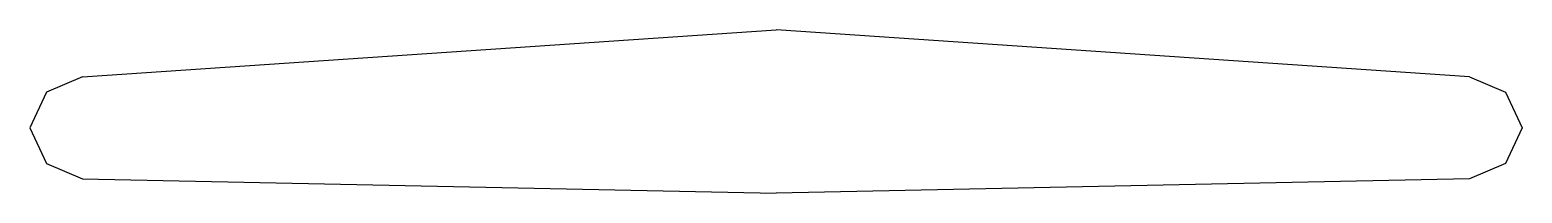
# Model space of a CAD drawing. Header units: millimetres. Extents: x -456 to 456, y -40 to 60.
import ezdxf

# ---------------------------------------------------------------- set-up
doc = ezdxf.new("R2010")
doc.units = ezdxf.units.MM
doc.layers.add('Sketch', color=7, linetype='CONTINUOUS')

msp = doc.modelspace()

# ---------------------------------------------------------------- linework, layer by layer
at = {"layer": 'Sketch'}
for p, q in [((-423.62, 31.14), (0, 60)), ((423.62, 31.14), (0, 60)), ((-423.62, 31.14), (-445.58, 21.79)), ((423.62, 31.14), (445.58, 21.79)), ((-445.58, 21.79), (-455.74, 0)), ((445.58, 21.79), (455.74, 0)), ((-455.74, 0), (-445.58, -21.79)), ((455.74, 0), (445.58, -21.79)), ((-445.58, -21.79), (-423.62, -31.14)), ((445.58, -21.79), (423.62, -31.14)), ((-423.62, -31.14), (0, -40)), ((423.62, -31.14), (0, -40))]:
    msp.add_line(p, q, dxfattribs=at)

doc.saveas('drawing.dxf')
